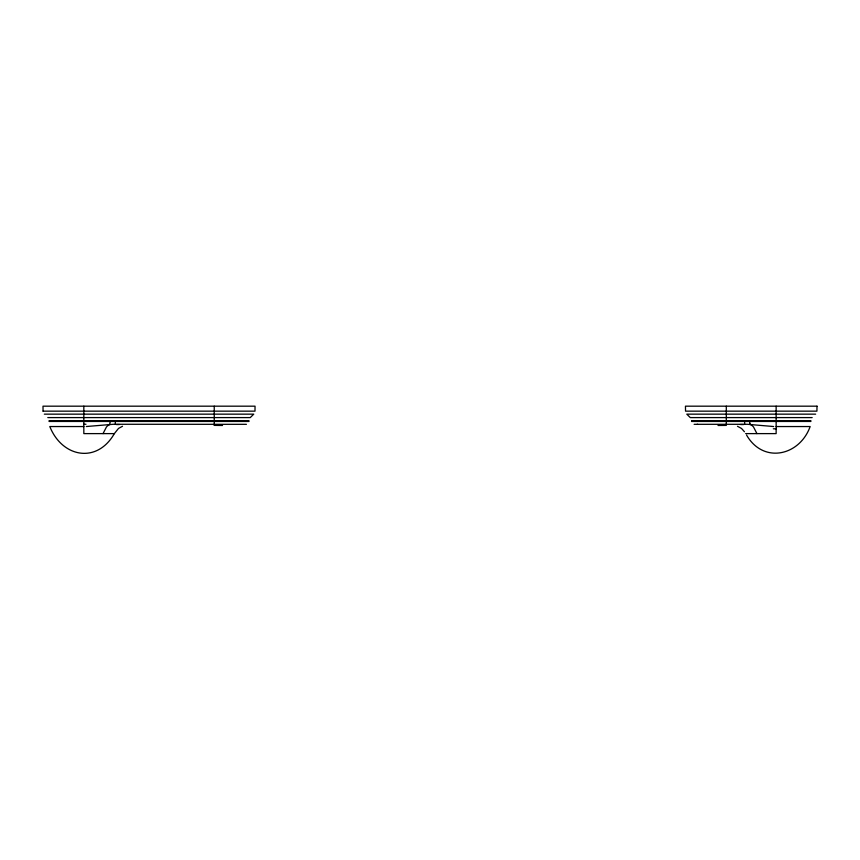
<?xml version="1.0" encoding="UTF-8"?>
<svg xmlns="http://www.w3.org/2000/svg" width="860" height="860" viewBox="0 0 860 860"><rect width="100%" height="100%" fill="white"/><g stroke="black" fill="none" stroke-linecap="round" stroke-linejoin="round"><path stroke-width="1.29" d="M122.518 426.281L118.497 428.43L114.358 433.612L83.829 433.612L83.829 406.178M110.22 421.454L109.65 424.603A13.319 8.6 90 0 0 106.425 427.022L103.039 433.612M115.337 424.26L115.337 421.454M214.237 406.178L214.248 425.13M726.302 423.991L726.302 406.178M744.631 421.454L744.631 424.012M214.237 425.377L222.536 425.485M114.358 433.612C96.814 464.196 62.028 457.23 49.805 426.549L83.829 426.549M718.003 425.485L726.302 425.41L726.302 424.26M86.322 426.528L113.423 424.27L246.422 424.324M697.202 424.313L747.361 424.292L773.656 426.528M694.128 424.324L697.546 424.313M43.075 411.155L254.99 411.155L255.044 406.178L43 406.178L43.065 411.155M44.333 414.154L253.732 414.154L250.26 417.594L47.794 417.594M815.645 414.154L686.807 414.154L690.279 417.594L812.173 417.594M49.063 420.658L248.992 420.658M691.547 420.658L810.905 420.658M49.052 421.454L249.013 421.454M691.526 421.454L810.915 421.454M776.139 426.549L810.152 426.549C799.639 455.864 763.325 464.185 746.544 435.031M745.631 433.612L776.139 433.612L776.139 406.178M737.493 426.291L741.524 428.463L744.448 431.763M756.94 433.612L753.543 427.033A13.255 8.557 89.9 0 0 750.887 424.851L749.759 423.625M749.759 421.454L749.759 423.442M776.139 428.817A55.803 19.769 -0.1 0 1 773.323 428.796M743.567 424.55A44.677 1.623 -2.2 0 1 740.481 424.539M85.989 424.249A55.803 15.168 0 0 1 83.829 424.26M119.497 424.539A44.677 1.623 2.2 0 1 116.401 424.55M817 406.178L816.914 411.155L685.549 411.155L685.452 406.178L817 406.178"/></g></svg>
